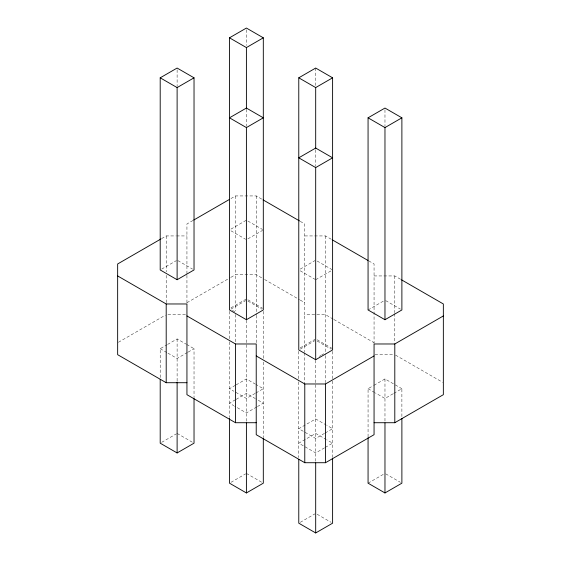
<?xml version="1.0" encoding="UTF-8"?>
<svg xmlns="http://www.w3.org/2000/svg" width="561" height="561" viewBox="0 0 561 561"><rect width="100%" height="100%" fill="white"/><g stroke="black" fill="none" stroke-linecap="round" stroke-linejoin="round"><path stroke-width="0.42" stroke-dasharray="2.81 2.1" d="M161.652 238.565L166.203 235.936L175.705 235.936M193.005 220.466L186.939 223.965L186.939 274.715M230.943 198.566L235.494 195.936L256.223 195.936L262.289 199.443M161.673 269.105L176.378 260.613M230.964 229.105L246.405 220.185M247.871 238.867L262.576 230.375M118.406 342.28L165.446 315.121M186.939 302.716L230.178 277.744M230.943 277.309L235.494 274.68L256.223 274.68L263.81 279.062M160.201 377.567L160.201 348.697L166.82 344.882M167.557 344.454L177.115 338.935L185.943 344.033M230.964 307.849L246.405 298.936M230.964 309.104L245.669 300.619M300.247 269.105L314.952 260.613M187.409 352.518L177.115 358.465L167.557 352.946M188.145 352.098L194.029 348.697L194.029 397.693M315.689 279.722L331.867 270.381M235.375 385.309L229.491 388.703L233.902 391.248M236.111 384.881L246.405 378.934L255.227 384.033M300.247 347.848L314.952 339.363M300.247 349.11L314.952 340.618M368.065 309.96L383.507 301.04M161.673 442.334L176.378 433.842M235.375 399.783L229.491 403.177L233.902 405.729M236.111 399.362L246.405 393.415L255.227 398.513M255.227 393.373L246.405 398.464L234.638 391.676M255.963 392.945L263.312 388.703L255.963 384.453M319.363 356.34L320.836 355.492M321.572 355.071L323.774 353.795M256.7 406.998L246.405 412.945L234.638 406.15M257.429 406.578L263.312 403.177L255.963 398.934M368.065 436.816L368.065 388.703L373.212 385.73M373.942 385.309L384.972 378.934L394.537 384.453M230.964 482.334L245.669 473.842M324.51 433.373L315.689 438.471L298.775 428.702L315.689 418.941L325.983 424.88M325.247 432.952L332.603 428.702L326.719 425.308M393.065 393.794L384.972 398.464L375.414 392.945M393.801 393.373L401.886 388.703L401.886 417.573M324.51 447.853L315.689 452.944L298.775 443.183L315.689 433.415L325.983 439.361M325.247 447.426L332.603 443.183L326.719 439.789M300.247 522.34L314.952 513.848M368.065 483.182L383.507 474.269M176.568 235.936L186.939 235.936M304.777 235.936L325.506 235.936L331.579 239.442M374.061 275.942L394.797 275.942L400.863 279.441M167.935 314.679L186.07 314.679M374.93 354.685L393.065 354.685M300.226 221.343L304.777 223.965L304.777 314.679L325.506 314.679L333.094 319.062M368.752 260.907L374.061 263.972L374.061 343.311M247.871 221.034L262.576 229.526M317.161 261.04L331.867 269.532M385.709 300.619L400.414 309.104M230.964 230.802L245.669 239.295M300.247 270.802L314.952 279.294M264.568 279.497L299.469 299.644M300.226 300.086L304.777 302.716M333.851 319.504L374.061 342.715M395.554 355.12L442.594 382.279M247.871 299.784L262.576 308.277M317.161 339.784L332.603 348.697M395.267 384.881L401.886 388.703M177.851 260.613L192.556 269.105M247.871 301.04L261.847 309.104M317.161 341.046L331.13 349.11M232.429 310.394L235.375 312.091M368.065 388.703L374.678 392.525M186.673 344.454L194.029 348.697M385.709 473.842L400.414 482.334M160.201 348.697L166.82 352.518M177.115 433.415L192.556 442.334M246.405 473.421L261.847 482.334M317.161 514.269L331.13 522.34M394.797 275.942L394.797 312.687M394.797 313.564L394.797 343.311M384.972 109.802L384.972 126.393M384.972 378.934L384.972 421.802M332.603 351.326L332.603 380.197M332.603 381.066L332.603 457.573M325.506 235.936L325.506 354.72M325.506 355.597L325.506 382.714M315.689 68.049L315.689 85.517M315.689 149.801L315.689 166.4M315.689 360.211L315.689 461.808M304.777 315.941L304.777 351.817M304.777 352.687L304.777 383.31M298.775 351.326L298.775 381.066M298.775 381.943L298.775 457.573M263.312 311.32L263.312 358.563M263.312 362.062L263.312 437.692M256.223 195.936L256.223 314.714M256.223 315.31L256.223 343.311M246.405 29.796L246.405 45.518M246.405 109.269L246.405 126.393M246.405 320.212L246.405 421.802M235.494 195.936L235.494 274.68M235.494 275.942L235.494 310.934M235.494 314.433L235.494 342.434M229.491 311.32L229.491 341.067M229.491 341.944L229.491 417.573M186.939 275.311L186.939 303.305M177.115 69.795L177.115 86.394M177.115 338.935L177.115 381.803M166.203 235.936L166.203 271.812M166.203 275.311L166.203 303.305"/><path stroke-width="0.84" d="M160.201 77.818L177.115 68.049L194.029 77.818L194.029 269.953L177.115 279.722L160.201 269.953L160.201 77.818L177.115 87.579L194.029 77.818M229.491 37.811L246.405 28.05L263.312 37.811L263.312 309.96L246.405 319.721L229.491 309.96L229.491 37.811L246.405 47.58L263.312 37.811M298.775 77.818L315.689 68.049L332.603 77.818L332.603 349.959L315.689 359.72L298.775 349.959L298.775 77.818L315.689 87.579L332.603 77.818M246.405 127.585L263.312 117.817L246.405 108.056L229.491 117.817L246.405 127.585L246.405 319.721M368.065 117.817L384.972 108.056L401.886 117.817L401.886 309.96L384.972 319.721L368.065 309.96L368.065 117.817L384.972 127.585L401.886 117.817M160.895 239L117.649 263.972L117.649 354.685L166.203 382.714L186.939 382.714M193.762 220.024L229.421 199.443M315.689 167.585L332.603 157.823L315.689 148.055L298.775 157.823L315.689 167.585L315.689 359.72M160.201 379.32L160.201 443.183L177.115 452.944L194.029 443.183L194.029 398.562M256.223 355.94L304.777 383.976L325.506 383.976L374.061 355.94M186.939 315.941L235.494 343.977L256.223 343.977L256.223 434.691L304.777 462.72L325.506 462.72L374.061 434.691L374.061 343.977L394.797 343.977L443.351 315.941M229.491 418.443L229.491 483.182L246.405 492.951L263.312 483.182L263.312 438.569M374.061 422.721L394.797 422.721L443.351 394.685L443.351 303.971L401.62 279.883M298.775 459.326L298.775 523.189L315.689 532.95L332.603 523.189L332.603 458.449M368.065 437.692L368.065 483.182L384.972 492.951L401.886 483.182L401.886 418.443M117.649 275.942L166.203 303.971L186.939 303.971L186.939 394.685L235.494 422.721L256.223 422.721M263.053 199.877L299.469 220.901M332.336 239.877L367.995 260.465M394.797 343.977L394.797 422.721M384.972 127.585L384.972 319.721M384.972 422.959L384.972 492.951M325.506 383.976L325.506 462.72M315.689 87.579L315.689 148.714M315.689 462.965L315.689 532.95M304.777 383.976L304.777 462.72M246.405 47.58L246.405 108.715M246.405 422.959L246.405 492.951M235.494 343.977L235.494 422.721M177.115 87.579L177.115 279.722M177.115 382.083L177.115 452.944M166.203 303.971L166.203 382.714"/></g></svg>
